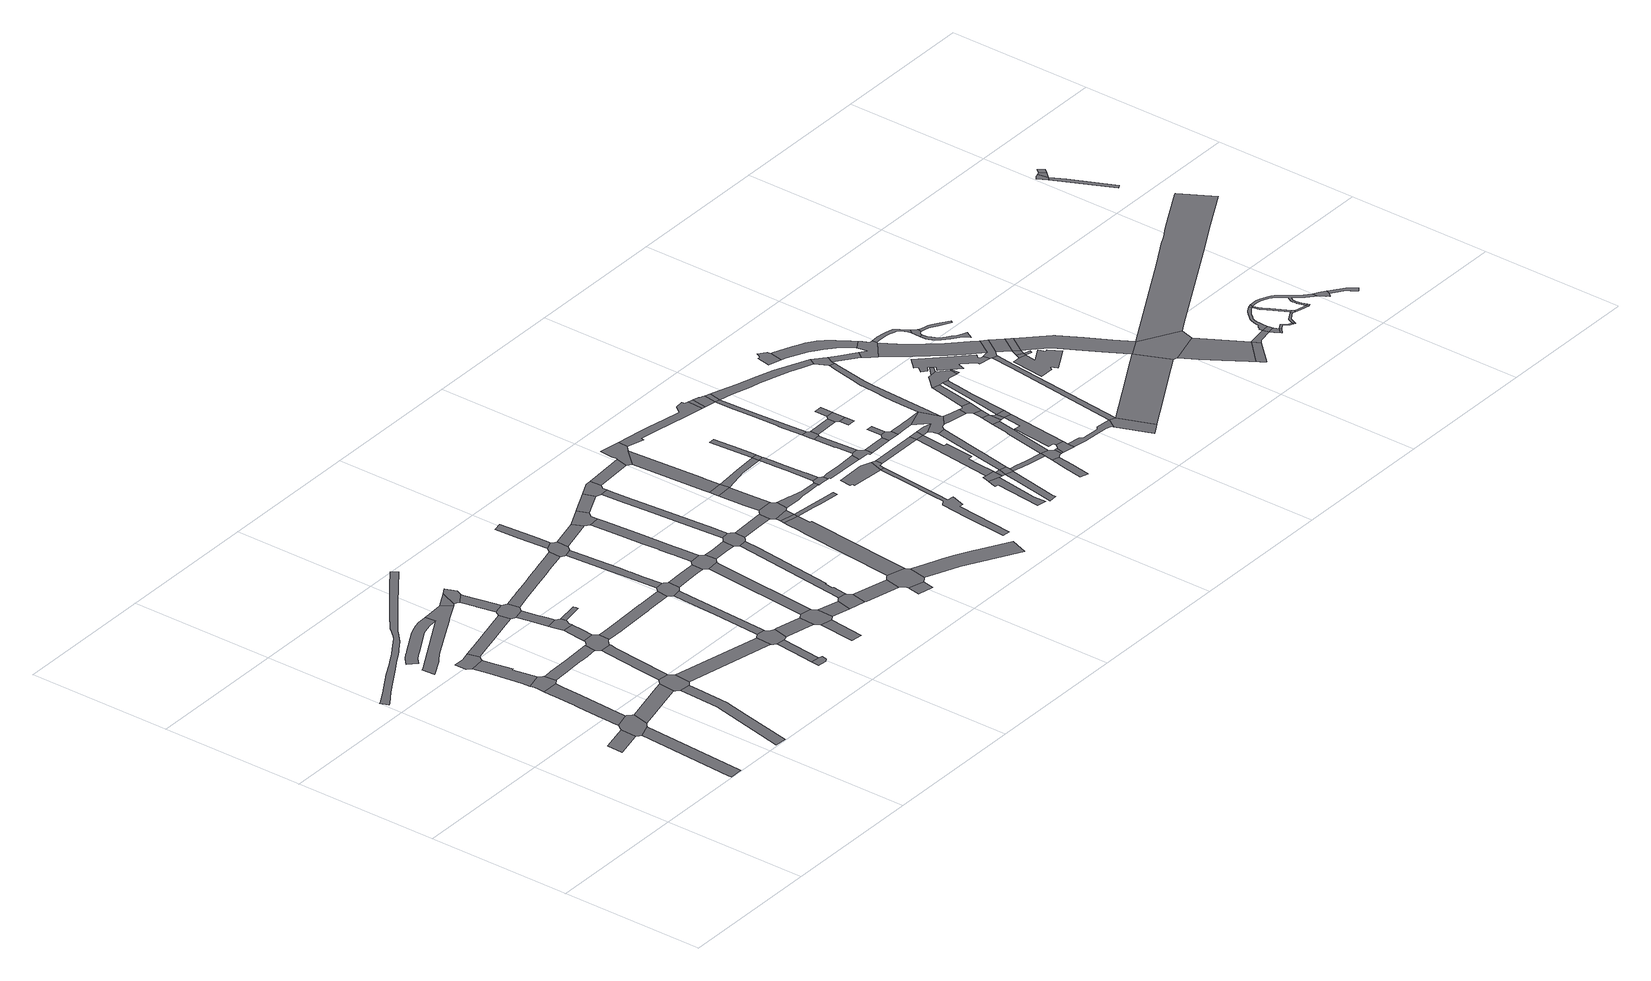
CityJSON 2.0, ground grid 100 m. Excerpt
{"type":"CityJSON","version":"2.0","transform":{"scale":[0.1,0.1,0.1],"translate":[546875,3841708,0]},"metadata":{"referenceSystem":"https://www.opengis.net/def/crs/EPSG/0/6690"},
"CityObjects":{
"road1":{"type":"Road","attributes":{"RoadStructureAttribute.sectionType":"1"},"geometry":[{"type":"MultiSurface","lod":"1","boundaries":[[[0,1,2,3,4,5]]]}]},
"road2":{"type":"Road","attributes":{"RoadStructureAttribute.sectionType":"1"},"geometry":[{"type":"MultiSurface","lod":"1","boundaries":[[[6,7,8,9,10,11]]]}]},
"road3":{"type":"Road","geometry":[{"type":"MultiSurface","lod":"1","boundaries":[[[12,13,14,15,16,17,0,5,18,19,8,7,20,21,22,23]]]}]},
"road4":{"type":"Road","attributes":{"RoadStructureAttribute.sectionType":"1"},"geometry":[{"type":"MultiSurface","lod":"1","boundaries":[[[24,25,26,27,28,29,30,31,32,33,34,35,36,37,15,14,38,39,40,41,42,43]]]}]},
"road5":{"type":"Road","geometry":[{"type":"MultiSurface","lod":"1","boundaries":[[[44,45,46,47,48,49,50,51,24,43,52,53]]]}]},
"road6":{"type":"Road","attributes":{"RoadStructureAttribute.sectionType":"1"},"geometry":[{"type":"MultiSurface","lod":"1","boundaries":[[[54,55,23,22,56,57]]]}]},
"road7":{"type":"Road","attributes":{"RoadStructureAttribute.sectionType":"1"},"geometry":[{"type":"MultiSurface","lod":"1","boundaries":[[[58,59,60,61,62,63,64,65,66,47,46]]]}]},
"road8":{"type":"Road","geometry":[{"type":"MultiSurface","lod":"1","boundaries":[[[67,68,69,70,71,72,63,62,73,74,75]]]}]},
"road9":{"type":"Road","attributes":{"RoadStructureAttribute.sectionType":"1"},"geometry":[{"type":"MultiSurface","lod":"1","boundaries":[[[76,77,78,79,80,81,82,83]]]}]},
"road10":{"type":"Road","attributes":{"RoadStructureAttribute.sectionType":"1"},"geometry":[{"type":"MultiSurface","lod":"1","boundaries":[[[84,85,86,87,88,89,90,91,92,93,94,95,96,97,98,99,100,101,102,103,104,105,106,107,108,109,110,111,112,113,114,115,116,117,118,119,120,121,122]]]}]},
"road11":{"type":"Road","attributes":{"RoadStructureAttribute.sectionType":"1"},"geometry":[{"type":"MultiSurface","lod":"1","boundaries":[[[123,124,125,126,127,128,129,130,131,132,133,134,135,136,137,138,139,140,141,142,143,144,145,146,147,148,149]]]}]},
"road12":{"type":"Road","attributes":{"RoadStructureAttribute.sectionType":"1"},"geometry":[{"type":"MultiSurface","lod":"1","boundaries":[[[150,151,152,153,123,149,154,155,156,157,158,159,160,161,162,163]]]}]},
"road13":{"type":"Road","attributes":{"RoadStructureAttribute.sectionType":"1"},"geometry":[{"type":"MultiSurface","lod":"1","boundaries":[[[164,165,166,167,168,53,52,169,170,171,172,173,174,175,176,177,178]]]}]},
"road14":{"type":"Road","geometry":[{"type":"MultiSurface","lod":"1","boundaries":[[[179,180,54,57,181,182,76,83,183,184,185,186,187,188,189]]]}]},
"road15":{"type":"Road","attributes":{"RoadStructureAttribute.sectionType":"1"},"geometry":[{"type":"MultiSurface","lod":"1","boundaries":[[[190,191,192,67,75,193,194,195,196]]]}]},
"road16":{"type":"Road","attributes":{"RoadStructureAttribute.sectionType":"1"},"geometry":[{"type":"MultiSurface","lod":"1","boundaries":[[[197,198,199,200,201,179,189,202,203,204,205,206]]]}]},
"road17":{"type":"Road","geometry":[{"type":"MultiSurface","lod":"1","boundaries":[[[207,208,209,210,211,212,213,164,178,214,197,206,215,216,217,218]]]}]},
"road18":{"type":"Road","attributes":{"RoadStructureAttribute.sectionType":"1"},"geometry":[{"type":"MultiSurface","lod":"1","boundaries":[[[219,220,210,209,221,222]]]}]},
"road19":{"type":"Road","attributes":{"RoadStructureAttribute.sectionType":"1"},"geometry":[{"type":"MultiSurface","lod":"1","boundaries":[[[223,186,185,224,225,226]]]}]},
"road20":{"type":"Road","geometry":[{"type":"MultiSurface","lod":"1","boundaries":[[[227,228,150,163,229]]]}]},
"road21":{"type":"Road","geometry":[{"type":"MultiSurface","lod":"1","boundaries":[[[230,231,232,219,222,233,234,235,236,237,238]]]}]},
"road22":{"type":"Road","attributes":{"RoadStructureAttribute.sectionType":"1"},"geometry":[{"type":"MultiSurface","lod":"1","boundaries":[[[239,240,241,242,243,244,231,230]]]}]},
"road23":{"type":"Road","geometry":[{"type":"MultiSurface","lod":"1","boundaries":[[[245,246,190,196,247,243,242,248,249,250,251]]]}]},
"road24":{"type":"Road","attributes":{"RoadStructureAttribute.sectionType":"1"},"geometry":[{"type":"MultiSurface","lod":"1","boundaries":[[[252,253,254,255,256,257,258,259,246,245]]]}]},
"road25":{"type":"Road","geometry":[{"type":"MultiSurface","lod":"1","boundaries":[[[260,227,229,261,256,255,262]]]}]},
"road26":{"type":"Road","geometry":[{"type":"MultiSurface","lod":"1","boundaries":[[[263,264,265,238,237]]]}]},
"road27":{"type":"Road","geometry":[{"type":"MultiSurface","lod":"1","boundaries":[[[266,267,268,269,270,271]]]}]},
"road28":{"type":"Road","attributes":{"RoadStructureAttribute.sectionType":"1"},"geometry":[{"type":"MultiSurface","lod":"1","boundaries":[[[272,273,266,271,274]]]}]},
"road29":{"type":"Road","attributes":{"RoadStructureAttribute.sectionType":"1"},"geometry":[{"type":"MultiSurface","lod":"1","boundaries":[[[275,276,277,278,279,280,281,218,217,282,283,284,285,286,287,288,289,290]]]}]},
"road30":{"type":"Road","geometry":[{"type":"MultiSurface","lod":"1","boundaries":[[[291,292,293,226,225,294,272,274,295,296,297,298,299,300,301]]]}]},
"road31":{"type":"Road","attributes":{"RoadStructureAttribute.sectionType":"1"},"geometry":[{"type":"MultiSurface","lod":"1","boundaries":[[[302,303,304,305,306,307,308,309,310,311,312,313,314,315,251,250,316,317,318,319,320,321,322,323]]]}]},
"road32":{"type":"Road","attributes":{"RoadStructureAttribute.sectionType":"1"},"geometry":[{"type":"MultiSurface","lod":"1","boundaries":[[[324,325,326,327,328,329,330,291,301]]]}]},
"road33":{"type":"Road","attributes":{"RoadStructureAttribute.sectionType":"1"},"geometry":[{"type":"MultiSurface","lod":"1","boundaries":[[[331,297,296,332,333,334]]]}]},
"road34":{"type":"Road","attributes":{"RoadStructureAttribute.sectionType":"1"},"geometry":[{"type":"MultiSurface","lod":"1","boundaries":[[[335,336,337,338,339]]]}]},
"road35":{"type":"Road","geometry":[{"type":"MultiSurface","lod":"1","boundaries":[[[340,341,342,343,275,290,344,327,326,345,346,347,348]]]}]},
"road36":{"type":"Road","geometry":[{"type":"MultiSurface","lod":"1","boundaries":[[[349,350,334,333,351,352,335,339,353,354,355,356,357,358]]]}]},
"road37":{"type":"Road","attributes":{"RoadStructureAttribute.sectionType":"1"},"geometry":[{"type":"MultiSurface","lod":"1","boundaries":[[[359,360,361,362,363,364,365,366,367,368,369,370,342,341]]]}]},
"road38":{"type":"Road","attributes":{"RoadStructureAttribute.sectionType":"1"},"geometry":[{"type":"MultiSurface","lod":"1","boundaries":[[[355,354,371,372]]]}]},
"road39":{"type":"Road","attributes":{"RoadStructureAttribute.sectionType":"1"},"geometry":[{"type":"MultiSurface","lod":"1","boundaries":[[[373,374,375,348,347,376,377,378]]]}]},
"road40":{"type":"Road","geometry":[{"type":"MultiSurface","lod":"1","boundaries":[[[379,380,381,382,302,323,383,366,365,384,385,386]]]}]},
"road41":{"type":"Road","attributes":{"RoadStructureAttribute.sectionType":"1"},"geometry":[{"type":"MultiSurface","lod":"1","boundaries":[[[387,388,389,390,391,392,393,349,358]]]}]},
"road42":{"type":"Road","attributes":{"RoadStructureAttribute.sectionType":"1"},"geometry":[{"type":"MultiSurface","lod":"1","boundaries":[[[394,395,396,397,398,381,380]]]}]},
"road43":{"type":"Road","geometry":[{"type":"MultiSurface","lod":"1","boundaries":[[[399,400,401,372,371,402,403,404,405,406]]]}]},
"road44":{"type":"Road","geometry":[{"type":"MultiSurface","lod":"1","boundaries":[[[407,408,409,373,378,410,391,390,411,412,413]]]}]},
"road45":{"type":"Road","attributes":{"RoadStructureAttribute.sectionType":"1"},"geometry":[{"type":"MultiSurface","lod":"1","boundaries":[[[414,386,385,415,416]]]}]},
"road46":{"type":"Road","attributes":{"RoadStructureAttribute.sectionType":"1"},"geometry":[{"type":"MultiSurface","lod":"1","boundaries":[[[417,403,402,418,419,420]]]}]},
"road47":{"type":"Road","attributes":{"RoadStructureAttribute.sectionType":"1"},"geometry":[{"type":"MultiSurface","lod":"1","boundaries":[[[421,422,423,424,425,426,427,428,429,430,431,432,433,434,435,408,407]]]}]},
"road48":{"type":"Road","attributes":{"RoadStructureAttribute.sectionType":"1"},"geometry":[{"type":"MultiSurface","lod":"1","boundaries":[[[436,437,438,439,440,441,442,443,444,445,399,406]]]}]},
"road49":{"type":"Road","attributes":{"RoadStructureAttribute.sectionType":"1"},"geometry":[{"type":"MultiSurface","lod":"1","boundaries":[[[446,447,413,412,448,449]]]}]},
"road50":{"type":"Road","geometry":[{"type":"MultiSurface","lod":"1","boundaries":[[[450,414,416,427,426,451,452]]]}]},
"road51":{"type":"Road","attributes":{"RoadStructureAttribute.sectionType":"1"},"geometry":[{"type":"MultiSurface","lod":"1","boundaries":[[[453,454,455,456,457]]]}]},
"road52":{"type":"Road","geometry":[{"type":"MultiSurface","lod":"1","boundaries":[[[458,459,460,420,419,461,462,453,457,463,464,465,466,467]]]}]},
"road53":{"type":"Road","geometry":[{"type":"MultiSurface","lod":"1","boundaries":[[[468,469,470,471,472,446,449,473,443,442,474,475,476]]]}]},
"road54":{"type":"Road","attributes":{"RoadStructureAttribute.sectionType":"1"},"geometry":[{"type":"MultiSurface","lod":"1","boundaries":[[[477,478,450,452,479,480]]]}]},
"road55":{"type":"Road","attributes":{"RoadStructureAttribute.sectionType":"1"},"geometry":[{"type":"MultiSurface","lod":"1","boundaries":[[[481,482,483,484,485,486,487,488,489,490,491,471,470]]]}]},
"road56":{"type":"Road","attributes":{"RoadStructureAttribute.sectionType":"1"},"geometry":[{"type":"MultiSurface","lod":"1","boundaries":[[[492,493,494,495,458,467,496,497,498,499,500,501,502,503,504,505,506,507,508,509]]]}]},
"road57":{"type":"Road","attributes":{"RoadStructureAttribute.sectionType":"1"},"geometry":[{"type":"MultiSurface","lod":"1","boundaries":[[[510,511,512,476,475,513,514]]]}]},
"road58":{"type":"Road","geometry":[{"type":"MultiSurface","lod":"1","boundaries":[[[515,516,477,480,487,486,517,518]]]}]},
"road59":{"type":"Road","attributes":{"RoadStructureAttribute.sectionType":"1"},"geometry":[{"type":"MultiSurface","lod":"1","boundaries":[[[519,520,521,522,523,524,466,465,525,526,527,528]]]}]},
"road60":{"type":"Road","geometry":[{"type":"MultiSurface","lod":"1","boundaries":[[[529,492,509,530]]]}]},
"road61":{"type":"Road","attributes":{"RoadStructureAttribute.sectionType":"1"},"geometry":[{"type":"MultiSurface","lod":"1","boundaries":[[[531,532,529,530]]]}]},
"road62":{"type":"Road","geometry":[{"type":"MultiSurface","lod":"1","boundaries":[[[533,534,535,536,510,514,537,538,532,531,539,540,541]]]}]},
"road63":{"type":"Road","attributes":{"RoadStructureAttribute.sectionType":"1"},"geometry":[{"type":"MultiSurface","lod":"1","boundaries":[[[542,543,515,518,544]]]}]},
"road64":{"type":"Road","attributes":{"RoadStructureAttribute.sectionType":"1"},"geometry":[{"type":"MultiSurface","lod":"1","boundaries":[[[545,546,547,548,549,535,534]]]}]},
"road65":{"type":"Road","geometry":[{"type":"MultiSurface","lod":"1","boundaries":[[[550,551,548,547,552]]]}]},
"road66":{"type":"Road","attributes":{"RoadStructureAttribute.sectionType":"1"},"geometry":[{"type":"MultiSurface","lod":"1","boundaries":[[[553,554,555,556,557,558,530,509]]]}]},
"road67":{"type":"Road","attributes":{"RoadStructureAttribute.sectionType":"1"},"geometry":[{"type":"MultiSurface","lod":"1","boundaries":[[[559,560,561,562,563,551,550]]]}]},
"road68":{"type":"Road","attributes":{"RoadStructureAttribute.sectionType":"1"},"geometry":[{"type":"MultiSurface","lod":"1","boundaries":[[[564,565,566,567,568,541,540,569,570,571,572,573,574,575,576]]]}]},
"road69":{"type":"Road","geometry":[{"type":"MultiSurface","lod":"1","boundaries":[[[577,578,579,580,581,582,583,584,542,544,562,561,585,586,587]]]}]},
"road70":{"type":"Road","attributes":{"RoadStructureAttribute.sectionType":"1"},"geometry":[{"type":"MultiSurface","lod":"1","boundaries":[[[588,589,550,552,590,591]]]}]},
"road71":{"type":"Road","geometry":[{"type":"MultiSurface","lod":"1","boundaries":[[[592,593,576,575,594,595,596,597,598,599]]]}]},
"road72":{"type":"Road","attributes":{"RoadStructureAttribute.sectionType":"1"},"geometry":[{"type":"MultiSurface","lod":"1","boundaries":[[[600,601,602,603,604,605,606,607,608,609,610,611,612,613,614,615]]]}]},
"road73":{"type":"Road","attributes":{"RoadStructureAttribute.sectionType":"1"},"geometry":[{"type":"MultiSurface","lod":"1","boundaries":[[[616,617,618,619,620,621,622,591,623,624,625,626,627,628,592,599]]]}]},
"road74":{"type":"Road","geometry":[{"type":"MultiSurface","lod":"1","boundaries":[[[629,588,591,622]]]}]},
"road75":{"type":"Road","attributes":{"RoadStructureAttribute.sectionType":"1"},"geometry":[{"type":"MultiSurface","lod":"1","boundaries":[[[630,631,632,633,634,635,636,637,588,629]]]}]},
"road76":{"type":"Road","attributes":{"RoadStructureAttribute.sectionType":"1"},"geometry":[{"type":"MultiSurface","lod":"1","boundaries":[[[638,639,640,641,642,600,643]]]}]},
"road77":{"type":"Road","attributes":{"RoadStructureAttribute.sectionType":"1"},"geometry":[{"type":"MultiSurface","lod":"1","boundaries":[[[644,645,646,647,597,596,648,649,650,651,652]]]}]},
"road78":{"type":"Road","attributes":{"RoadStructureAttribute.sectionType":"1"},"geometry":[{"type":"MultiSurface","lod":"1","boundaries":[[[653,654,655,656,657,587,586,658,659,660,661,662,663,664,665,666]]]}]},
"road79":{"type":"Road","geometry":[{"type":"MultiSurface","lod":"1","boundaries":[[[643,600,615,667,668,669,670]]]}]},
"road80":{"type":"Road","attributes":{"RoadStructureAttribute.sectionType":"1"},"geometry":[{"type":"MultiSurface","lod":"1","boundaries":[[[671,672,673,674,675,676,677,678,679]]]}]},
"road81":{"type":"Road","geometry":[{"type":"MultiSurface","lod":"1","boundaries":[[[680,681,682,644,652,683,684,685,686]]]}]},
"road82":{"type":"Road","attributes":{"RoadStructureAttribute.sectionType":"1"},"geometry":[{"type":"MultiSurface","lod":"1","boundaries":[[[687,688,689,690,691,692,693]]]}]},
"road83":{"type":"Road","geometry":[{"type":"MultiSurface","lod":"1","boundaries":[[[694,671,679,695,696,697,698]]]}]},
"road84":{"type":"Road","attributes":{"RoadStructureAttribute.sectionType":"1"},"geometry":[{"type":"MultiSurface","lod":"1","boundaries":[[[699,700,701,702,703,704,682,681]]]}]},
"road85":{"type":"Road","geometry":[{"type":"MultiSurface","lod":"1","boundaries":[[[705,706,707,702,701,708,709]]]}]},
"road86":{"type":"Road","attributes":{"RoadStructureAttribute.sectionType":"1"},"geometry":[{"type":"MultiSurface","lod":"1","boundaries":[[[696,695,687,710]]]}]},
"road87":{"type":"Road","attributes":{"RoadStructureAttribute.sectionType":"1"},"geometry":[{"type":"MultiSurface","lod":"1","boundaries":[[[670,669,711,712]]]}]},
"road88":{"type":"Road","attributes":{"RoadStructureAttribute.sectionType":"1"},"geometry":[{"type":"MultiSurface","lod":"1","boundaries":[[[713,714,686,685,715]]]}]},
"road89":{"type":"Road","geometry":[{"type":"MultiSurface","lod":"1","boundaries":[[[710,687,693,716,717,718,719]]]}]},
"road90":{"type":"Road","geometry":[{"type":"MultiSurface","lod":"1","boundaries":[[[663,662,720,721]]]}]},
"road91":{"type":"Road","attributes":{"RoadStructureAttribute.sectionType":"1"},"geometry":[{"type":"MultiSurface","lod":"1","boundaries":[[[722,723,724,725,726,706,705,727,728,729]]]}]},
"road92":{"type":"Road","attributes":{"RoadStructureAttribute.sectionType":"1"},"geometry":[{"type":"MultiSurface","lod":"1","boundaries":[[[711,730,698,697,731,732,733,734,735,736]]]}]},
"road93":{"type":"Road","attributes":{"RoadStructureAttribute.sectionType":"1"},"geometry":[{"type":"MultiSurface","lod":"1","boundaries":[[[737,709,708,738]]]}]},
"road94":{"type":"Road","attributes":{"RoadStructureAttribute.sectionType":"1"},"geometry":[{"type":"MultiSurface","lod":"1","boundaries":[[[739,740,741,721,720,722,742]]]}]},
"road95":{"type":"Road","geometry":[{"type":"MultiSurface","lod":"1","boundaries":[[[743,713,715,744,745,746]]]}]},
"road96":{"type":"Road","attributes":{"RoadStructureAttribute.sectionType":"1"},"geometry":[{"type":"MultiSurface","lod":"1","boundaries":[[[747,748,717,716,749,750,751,752]]]}]},
"road97":{"type":"Road","geometry":[{"type":"MultiSurface","lod":"1","boundaries":[[[742,722,729,753]]]}]},
"road98":{"type":"Road","geometry":[{"type":"MultiSurface","lod":"1","boundaries":[[[754,755,743,746]]]}]},
"road99":{"type":"Road","attributes":{"RoadStructureAttribute.sectionType":"1"},"geometry":[{"type":"MultiSurface","lod":"1","boundaries":[[[756,757,758,759,760,761,762,710,719]]]}]},
"road100":{"type":"Road","attributes":{"RoadStructureAttribute.sectionType":"1"},"geometry":[{"type":"MultiSurface","lod":"1","boundaries":[[[763,764,765,766,767,768]]]}]},
"road101":{"type":"Road","geometry":[{"type":"MultiSurface","lod":"1","boundaries":[[[712,711,736,769]]]}]},
"road102":{"type":"Road","geometry":[{"type":"MultiSurface","lod":"1","boundaries":[[[770,771,772,773]]]}]},
"road103":{"type":"Road","geometry":[{"type":"MultiSurface","lod":"1","boundaries":[[[774,737,738,770,773,775]]]}]},
"road104":{"type":"Road","attributes":{"RoadStructureAttribute.sectionType":"1"},"geometry":[{"type":"MultiSurface","lod":"1","boundaries":[[[776,777,774,775]]]}]},
"road105":{"type":"Road","attributes":{"RoadStructureAttribute.sectionType":"1"},"geometry":[{"type":"MultiSurface","lod":"1","boundaries":[[[778,769,736,779,780,781]]]}]},
"road106":{"type":"Road","geometry":[{"type":"MultiSurface","lod":"1","boundaries":[[[752,751,782,763,768,783,784,785,786,787]]]}]},
"road107":{"type":"Road","attributes":{"RoadStructureAttribute.sectionType":"1"},"geometry":[{"type":"MultiSurface","lod":"1","boundaries":[[[788,789,790,791,792,793,745,744,794,795]]]}]},
"road108":{"type":"Road","attributes":{"RoadStructureAttribute.sectionType":"1"},"geometry":[{"type":"MultiSurface","lod":"1","boundaries":[[[785,784,796,797]]]}]},
"road109":{"type":"Road","geometry":[{"type":"MultiSurface","lod":"1","boundaries":[[[788,795,798,799,781,780,800,801,760,759,802,803,804,805,806]]]}]},
"road110":{"type":"Road","geometry":[{"type":"MultiSurface","lod":"1","boundaries":[[[807,808,797,796,809,810,811]]]}]},
"road111":{"type":"Road","attributes":{"RoadStructureAttribute.sectionType":"1"},"geometry":[{"type":"MultiSurface","lod":"1","boundaries":[[[812,813,814,752,787,815,816,817]]]}]},
"road112":{"type":"Road","attributes":{"RoadStructureAttribute.sectionType":"1"},"geometry":[{"type":"MultiSurface","lod":"1","boundaries":[[[818,819,820,821,822,823,753,729,824,825,826,827,828,829,830,831]]]}]},
"road113":{"type":"Road","geometry":[{"type":"MultiSurface","lod":"1","boundaries":[[[832,805,804,833,834,835,836]]]}]},
"road114":{"type":"Road","attributes":{"RoadStructureAttribute.sectionType":"1"},"geometry":[{"type":"MultiSurface","lod":"1","boundaries":[[[837,838,839,840,841,842,807,811,843]]]}]},
"road115":{"type":"Road","geometry":[{"type":"MultiSurface","lod":"1","boundaries":[[[844,812,817,845,846,847]]]}]},
"road116":{"type":"Road","attributes":{"RoadStructureAttribute.sectionType":"1"},"geometry":[{"type":"MultiSurface","lod":"1","boundaries":[[[848,849,844,847,850]]]}]},
"road117":{"type":"Road","geometry":[{"type":"MultiSurface","lod":"1","boundaries":[[[851,852,847,846,837,853]]]}]},
"road118":{"type":"Road","geometry":[{"type":"MultiSurface","lod":"1","boundaries":[[[854,855,856,836,835,857,858,859,848,850,860]]]}]},
"road119":{"type":"Road","attributes":{"RoadStructureAttribute.sectionType":"1"},"geometry":[{"type":"MultiSurface","lod":"1","boundaries":[[[861,862,863,864,865,866,810,809,867,868,869,870,871,872,873,874]]]}]},
"road120":{"type":"Road","attributes":{"RoadStructureAttribute.sectionType":"1"},"geometry":[{"type":"MultiSurface","lod":"1","boundaries":[[[875,876,877,878,879,880,881,882,883,884,788,806,885,886,887,888,889,890,891]]]}]},
"road121":{"type":"Road","geometry":[{"type":"MultiSurface","lod":"1","boundaries":[[[892,853,837,843,893]]]}]},
"road122":{"type":"Road","attributes":{"RoadStructureAttribute.sectionType":"1"},"geometry":[{"type":"MultiSurface","lod":"1","boundaries":[[[894,895,854,860,896,897]]]}]},
"road123":{"type":"Road","geometry":[{"type":"MultiSurface","lod":"1","boundaries":[[[898,899,900,901,902,903,904,905,906]]]}]},
"road124":{"type":"Road","attributes":{"RoadStructureAttribute.sectionType":"1"},"geometry":[{"type":"MultiSurface","lod":"1","boundaries":[[[907,908,892,893,909,910,911,912]]]}]},
"road125":{"type":"Road","geometry":[{"type":"MultiSurface","lod":"1","boundaries":[[[874,873,913,914,915,916]]]}]},
"road126":{"type":"Road","geometry":[{"type":"MultiSurface","lod":"1","boundaries":[[[831,830,917,918,875,891,919,920,921]]]}]},
"road127":{"type":"Road","geometry":[{"type":"MultiSurface","lod":"1","boundaries":[[[922,923,894,897,907,912,924,925,926,927,928,929]]]}]},
"road128":{"type":"Road","attributes":{"RoadStructureAttribute.sectionType":"1"},"geometry":[{"type":"MultiSurface","lod":"1","boundaries":[[[930,921,920,931,932]]]}]},
"road129":{"type":"Road","attributes":{"RoadStructureAttribute.sectionType":"1"},"geometry":[{"type":"MultiSurface","lod":"1","boundaries":[[[933,934,935,936,937,938,939,940,941,942,943,905,904,944,945,946,947,948,949,950,951,952,953]]]}]},
"road130":{"type":"Road","geometry":[{"type":"MultiSurface","lod":"1","boundaries":[[[954,955,929,928]]]}]},
"road131":{"type":"Road","geometry":[{"type":"MultiSurface","lod":"1","boundaries":[[[956,957,927,926]]]}]},
"road132":{"type":"Road","attributes":{"RoadStructureAttribute.sectionType":"1"},"geometry":[{"type":"MultiSurface","lod":"1","boundaries":[[[958,959,960,874,916,961,962]]]}]},
"road133":{"type":"Road","geometry":[{"type":"MultiSurface","lod":"1","boundaries":[[[963,964,953,952,965,966,967,932,931,968,969,970,971,972]]]}]},
"road134":{"type":"Road","attributes":{"RoadStructureAttribute.sectionType":"1"},"geometry":[{"type":"MultiSurface","lod":"1","boundaries":[[[973,974,975,976,977,978,979,980,981,982,983,984,957,985,986,987,988,989,990,991,992,993]]]}]},
"road135":{"type":"Road","attributes":{"RoadStructureAttribute.sectionType":"1"},"geometry":[{"type":"MultiSurface","lod":"1","boundaries":[[[994,995,996,997,970,969,998,999,1000,1001,1002]]]}]},
"road136":{"type":"Road","attributes":{"RoadStructureAttribute.sectionType":"1"},"geometry":[{"type":"MultiSurface","lod":"1","boundaries":[[[1003,1004,1005,916,915,1006,1007,1008,1009]]]}]},
"road137":{"type":"Road","attributes":{"RoadStructureAttribute.sectionType":"1"},"geometry":[{"type":"MultiSurface","lod":"1","boundaries":[[[1010,1011,1012,1013,1014,1015,1016,972,971,1017,1018,1019,1020,1021,1022,1023,1024,1025,1026]]]}]},
"road138":{"type":"Road","geometry":[{"type":"MultiSurface","lod":"1","boundaries":[[[1002,1001,993,992,958,962,1027,1028,1029]]]}]},
"road139":{"type":"Road","geometry":[{"type":"MultiSurface","lod":"1","boundaries":[[[1030,1031,1032,1033]]]}]},
"road140":{"type":"Road","geometry":[{"type":"MultiSurface","lod":"1","boundaries":[[[1031,1034,1035,1036,1037,1038,1039,1040,1041,1042,1043,1044,1045,1046,1032]]]}]},
"road141":{"type":"Road","geometry":[{"type":"MultiSurface","lod":"1","boundaries":[[[1047,1026,1025,1048,1049,1050,1051,1052,1053]]]}]},
"road142":{"type":"Road","geometry":[{"type":"MultiSurface","lod":"1","boundaries":[[[1054,1030,1033,1055]]]}]},
"road143":{"type":"Road","geometry":[{"type":"MultiSurface","lod":"1","boundaries":[[[1056,1057,1033,1032]]]}]},
"road144":{"type":"Road","attributes":{"RoadStructureAttribute.sectionType":"1"},"geometry":[{"type":"MultiSurface","lod":"1","boundaries":[[[1048,1058,1059,1060,1061,1062,1063,1064,1065,1066,1067,1068,1069,1070,1071,1072,1073,1074,1075,1049]]]}]},
"road145":{"type":"Road","attributes":{"RoadStructureAttribute.sectionType":"1"},"geometry":[{"type":"MultiSurface","lod":"1","boundaries":[[[1029,1028,1076,1054,1077]]]}]},
"road146":{"type":"Road","geometry":[{"type":"MultiSurface","lod":"1","boundaries":[[[1078,1077,1054,1055,1079]]]}]},
"road147":{"type":"Road","geometry":[{"type":"MultiSurface","lod":"1","boundaries":[[[1080,1081,1082,1083,1084,1085,1086,1087,1088,1089,1090,1053,1052]]]}]},
"road148":{"type":"Road","attributes":{"RoadStructureAttribute.sectionType":"1"},"geometry":[{"type":"MultiSurface","lod":"1","boundaries":[[[1091,1092,1093,1094,1095,1096,1079,1055,1097,1098,1099,1100,1101,1102,1003,1103]]]}]},
"road149":{"type":"Road","geometry":[{"type":"MultiSurface","lod":"1","boundaries":[[[1103,1003,1009,1104,1105,1106]]]}]},
"road150":{"type":"Road","attributes":{"RoadStructureAttribute.sectionType":"1"},"geometry":[{"type":"MultiSurface","lod":"1","boundaries":[[[1105,1104,1107,1108,1109,1110,1111]]]}]},
"road151":{"type":"Road","geometry":[{"type":"MultiSurface","lod":"1","boundaries":[[[1111,1110,1112,1113,1114]]]}]},
"road152":{"type":"Road","attributes":{"RoadStructureAttribute.sectionType":"1"},"geometry":[{"type":"MultiSurface","lod":"1","boundaries":[[[1115,1111,1114,1116,1117,1118]]]}]},
"road153":{"type":"Road","attributes":{"RoadStructureAttribute.sectionType":"1"},"geometry":[{"type":"MultiSurface","lod":"1","boundaries":[[[1119,1118,1120,1121,1122]]]}]},
"road154":{"type":"Road","geometry":[{"type":"MultiSurface","lod":"1","boundaries":[[[1123,1115,1118,1119]]]}]},
"road155":{"type":"Road","geometry":[{"type":"MultiSurface","lod":"1","boundaries":[[[1122,1121,1124,1125]]]}]},
"road156":{"type":"Road","geometry":[{"type":"MultiSurface","lod":"1","boundaries":[[[1126,1127,1122,1125,1128,1129,1130,1131]]]}]},
"road157":{"type":"Road","attributes":{"RoadStructureAttribute.sectionType":"1"},"geometry":[{"type":"MultiSurface","lod":"1","boundaries":[[[1132,1133,1134,1135,1136,1137,1138,1139,1140,1141,1142,1143,1144,1145,1146,1115,1123,1147,1148,1149,1150,1151,1152,1153,1154,1155,1156,1157]]]}]},
"road158":{"type":"Road","geometry":[{"type":"MultiSurface","lod":"1","boundaries":[[[1131,1130,1158,1159]]]}]},
"road159":{"type":"Road","geometry":[{"type":"MultiSurface","lod":"1","boundaries":[[[1160,1161,1131,1159,1162,1163]]]}]},
"road160":{"type":"Road","geometry":[{"type":"MultiSurface","lod":"1","boundaries":[[[1164,1132,1157,1165]]]}]},
"road161":{"type":"Road","geometry":[{"type":"MultiSurface","lod":"1","boundaries":[[[1166,1167,1168,1165,1157,1169,1170,1171,1172]]]}]},
"road162":{"type":"Road","geometry":[{"type":"MultiSurface","lod":"1","boundaries":[[[1172,1171,1160,1163,1173,1174]]]}]},
"road163":{"type":"Road","geometry":[{"type":"MultiSurface","lod":"1","boundaries":[[[1175,1174,1173,1176,1177,1178]]]}]},
"road164":{"type":"Road","attributes":{"RoadStructureAttribute.sectionType":"1"},"geometry":[{"type":"MultiSurface","lod":"1","boundaries":[[[1179,1180,1181,1182,1183,1184,1185,1186,1187,1188,1189,1190,1191,1192,1193,1164,1165,1194,1195,1196,1197,1198,1199,1200,1201,1202,1203,1204,1205,1206,1207,1208,1209,1210,1211,1178,1212,1213,1214,1215,1216,1217,1218,1219,1220,1221,1222,1223,1224,1225,1226,1227]]]}]},
"road165":{"type":"Road","geometry":[{"type":"MultiSurface","lod":"1","boundaries":[[[1212,1178,1177,1228]]]}]},
"road166":{"type":"Road","attributes":{"RoadStructureAttribute.sectionType":"7"},"geometry":[{"type":"MultiSurface","lod":"1","boundaries":[[[1229,1230,1231,1232,1233,1234,1235,1236,1237,1238,1239,1103,1106,1240,1241,1242,1243]]]}]},
"road167":{"type":"Road","geometry":[{"type":"MultiSurface","lod":"1","boundaries":[[[1244,1227,1226,1245,1246,1247,1248,1249]]]}]},
"road168":{"type":"Road","attributes":{"RoadStructureAttribute.sectionType":"1"},"geometry":[{"type":"MultiSurface","lod":"1","boundaries":[[[1250,1251,1252,1249,1248,1253,1254,1255,1256,1257]]]}]},
"road169":{"type":"Road","geometry":[{"type":"MultiSurface","lod":"1","boundaries":[[[1258,1259,1260,1261,1262]]]}]},
"road170":{"type":"Road","attributes":{"RoadStructureAttribute.sectionType":"1"},"geometry":[{"type":"MultiSurface","lod":"1","boundaries":[[[1263,1262,1261,1264,1265,1266,1267]]]}]},
"road171":{"type":"Road","geometry":[{"type":"MultiSurface","lod":"1","boundaries":[[[1268,1258,1262,1269]]]}]},
"road172":{"type":"Road","geometry":[{"type":"MultiSurface","lod":"1","boundaries":[[[1270,1271,1272,1268,1269,1273]]]}]}
},
"vertices":[
[650,845,0],[611,836,0],[459,800,0],[454,686,0],[636,730,0],[646,732,0],
[724,21,0],[767,741,0],[675,707,0],[635,25,0],[634,2,0],[723,5,0],
[823,892,0],[794,916,0],[790,919,0],[678,887,0],[671,876,0],[654,851,0],[651,727,0],[661,719,0],[783,756,0],[788,760,0],[796,768,0],[829,887,0],
[706,1468,0],[706,1466,0],[703,1415,0],[701,1375,0],[696,1245,0],[696,1235,0],[696,1232,0],[693,1197,0],[684,1009,0],[684,991,0],[683,977,0],[683,974,0],[683,972,0],[681,934,0],[790,929,0],[807,1267,0],[814,1416,0],[818,1461,0],[818,1463,0],[818,1465,0],
[835,1575,0],[816,1593,0],[812,1597,0],[704,1569,0],[704,1566,0],[705,1552,0],[706,1551,0],[709,1515,0],[851,1489,0],[841,1569,0],
[1194,974,0],[1144,962,0],[1169,856,0],[1182,859,0],
[794,1693,0],[782,1765,0],[792,1767,0],[774,1878,0],[759,1973,0],[649,1959,0],[667,1851,0],[684,1739,0],[699,1628,0],
[759,2085,0],[694,2068,0],[684,2068,0],[619,2068,0],[619,1986,0],[649,1962,0],[761,1977,0],[764,1983,0],[779,2007,0],
[1211,830,0],[1198,545,0],[1077,10,0],[1157,5,0],[1236,357,0],[1275,534,0],[1285,761,0],[1288,825,0],
[1204,3007,0],[1078,2911,0],[944,2809,0],[817,2713,0],[708,2625,0],[681,2592,0],[670,2580,0],[669,2579,0],[651,2559,0],[624,2536,0],[527,2470,0],[488,2445,0],[446,2421,0],[427,2410,0],[378,2381,0],[286,2330,0],[132,2236,0],[130,2235,0],[30,2176,0],[28,2175,0],[5,2163,0],[27,2110,0],[41,2118,0],[42,2119,0],[142,2188,0],[264,2263,0],[364,2324,0],[448,2375,0],[500,2407,0],[533,2427,0],[543,2433,0],[546,2435,0],[620,2486,0],[652,2514,0],[694,2555,0],[709,2570,0],[773,2620,0],[957,2760,0],[1235,2967,0],
[932,2533,0],[905,2531,0],[861,2528,0],[818,2519,0],[778,2505,0],[742,2490,0],[563,2390,0],[554,2384,0],[542,2378,0],[529,2371,0],[495,2348,0],[462,2320,0],[447,2305,0],[502,2254,0],[512,2265,0],[540,2288,0],[560,2301,0],[569,2307,0],[572,2309,0],[584,2316,0],[594,2321,0],[775,2423,0],[805,2435,0],[838,2446,0],[872,2453,0],[910,2456,0],[935,2458,0],
[1085,2544,0],[1057,2540,0],[1004,2535,0],[952,2534,0],[478,2202,0],[458,2192,0],[463,2104,0],[587,2169,0],[598,2177,0],[654,2215,0],[808,2299,0],[986,2397,0],[998,2404,0],[1136,2478,0],
[1262,1586,0],[1075,1577,0],[907,1572,0],[859,1570,0],[850,1570,0],[853,1489,0],[862,1489,0],[930,1492,0],[971,1494,0],[1048,1498,0],[1049,1498,0],[1119,1501,0],[1120,1501,0],[1176,1503,0],[1253,1506,0],
[1225,1004,0],[1225,1002,0],[1191,850,0],[1211,832,0],[1289,827,0],[1312,843,0],[1319,849,0],[1329,961,0],[1327,964,0],[1304,997,0],[1303,998,0],
[1215,2199,0],[841,2105,0],[840,2105,0],[866,2029,0],[1003,2063,0],[1118,2092,0],[1226,2119,0],
[1280,1477,0],[1279,1474,0],[1272,1420,0],[1242,1158,0],[1227,1020,0],[1305,1011,0],[1306,1028,0],[1352,1421,0],[1359,1468,0],[1360,1473,0],
[1405,1596,0],[1384,1619,0],[1380,1623,0],[1299,1620,0],[1299,1616,0],[1298,1609,0],[1274,1586,0],[1258,1500,0],[1362,1487,0],[1391,1512,0],[1401,1513,0],[1409,1592,0],
[1320,1790,0],[1305,1670,0],[1389,1711,0],[1399,1788,0],
[1937,830,0],[1912,724,0],[1946,717,0],[1950,827,0],
[1201,2607,0],[1154,2582,0],[1154,2489,0],
[1378,1902,0],[1300,1888,0],[1305,1865,0],[1399,1789,0],[1399,1791,0],[1396,1807,0],[1397,1808,0],[1416,1848,0],[1410,1882,0],
[1368,1959,0],[1363,1986,0],[1357,2015,0],[1336,2121,0],[1260,2102,0],[1277,2013,0],
[1315,2252,0],[1236,2234,0],[1252,2106,0],[1336,2124,0],[1340,2129,0],[1359,2154,0],[1347,2234,0],
[1290,2376,0],[1284,2404,0],[1263,2503,0],[1260,2521,0],[1190,2470,0],[1210,2369,0],[1211,2360,0],[1214,2348,0],
[1251,2635,0],[1171,2480,0],[1279,2559,0],
[1566,1872,0],[1563,1888,0],[1560,1906,0],
[1940,407,0],[1934,347,0],[1994,340,0],[2018,355,0],[2027,395,0],[2001,401,0],
[1972,689,0],[1958,561,0],[2033,682,0],
[2002,1611,0],[1818,1605,0],[1814,1605,0],[1808,1605,0],[1683,1600,0],[1533,1595,0],[1491,1593,0],[1530,1515,0],[1534,1515,0],[1535,1515,0],[1763,1523,0],[1791,1524,0],[1811,1525,0],[1814,1525,0],[1836,1526,0],[1994,1532,0],
[1984,849,0],[1979,845,0],[1957,831,0],[1957,705,0],[2057,690,0],[2068,694,0],[2093,802,0],[2071,807,0],[2069,810,0],[2044,837,0],[2045,841,0],
[1960,2391,0],[1887,2371,0],[1861,2364,0],[1782,2345,0],[1779,2344,0],[1729,2332,0],[1640,2309,0],[1638,2308,0],[1589,2296,0],[1580,2293,0],[1526,2279,0],[1461,2263,0],[1449,2260,0],[1428,2255,0],[1481,2186,0],[1574,2210,0],[1584,2212,0],[1600,2216,0],[1742,2252,0],[1783,2262,0],[1798,2266,0],[1952,2305,0],
[2046,860,0],[2078,1429,0],[2084,1512,0],[2024,1503,0],[2019,1428,0],[2005,1185,0],[1985,865,0],
[2105,799,0],[2081,691,0],[2277,648,0],[2282,758,0],
[2303,611,0],[2276,363,0],[2275,358,0],[2353,349,0],[2381,595,0],
[2097,1638,0],[2089,1644,0],[2028,1637,0],[2016,1625,0],[2013,1513,0],[2093,1519,0],[2097,1522,0],[2117,1538,0],[2120,1619,0],
[2319,778,0],[2290,762,0],[2287,637,0],[2303,620,0],[2408,612,0],[2415,616,0],[2419,728,0],[2415,733,0],[2397,759,0],[2398,765,0],
[2080,1777,0],[2075,1874,0],[2075,1875,0],[2070,1957,0],[2056,2173,0],[2055,2181,0],[2047,2304,0],[1988,2285,0],[2000,2097,0],[2008,1966,0],[2016,1846,0],[2022,1745,0],
[2547,585,0],[2571,691,0],
[2360,1627,0],[2307,1625,0],[2230,1623,0],[2242,1543,0],[2309,1545,0],[2359,1547,0],
[2051,2436,0],[2042,2443,0],[1982,2421,0],[1973,2408,0],[1978,2290,0],[2057,2318,0],[2070,2335,0],[2072,2420,0],
[2399,780,0],[2460,1432,0],[2467,1496,0],[2471,1526,0],[2390,1520,0],[2380,1432,0],[2320,789,0],
[2038,2538,0],[2024,2750,0],[2021,2811,0],[1959,2796,0],[1969,2625,0],
[2602,713,0],[2600,711,0],[2578,696,0],[2659,559,0],[2685,668,0],[2681,673,0],[2662,701,0],[2662,703,0],
[2470,1658,0],[2390,1654,0],[2388,1653,0],[2388,1522,0],[2499,1552,0],[2500,1553,0],[2498,1632,0],
[2282,2473,0],[2070,2336,0],[2314,2400,0],
[2700,664,0],[2674,556,0],[2913,500,0],[2935,608,0],
[2469,1680,0],[2462,1797,0],[2459,1839,0],[2444,2102,0],[2430,2345,0],[2427,2386,0],[2347,2379,0],[2358,2197,0],[2369,2005,0],[2376,1887,0],[2376,1886,0],[2382,1792,0],[2383,1779,0],[2384,1753,0],[2385,1744,0],
[2664,715,0],[2676,806,0],[2668,806,0],[2676,868,0],[2683,868,0],[2751,1435,0],[2762,1536,0],[2702,1529,0],[2692,1435,0],[2604,724,0],
[2683,1639,0],[2576,1634,0],[2603,1556,0],[2676,1558,0],
[2419,2541,0],[2424,2435,0],[2445,2464,0],
[2943,447,0],[2940,432,0],[2927,359,0],[3036,340,0],[3050,416,0],
[2977,636,0],[2964,627,0],[2938,610,0],[2916,500,0],[2944,458,0],[3055,420,0],[3079,437,0],[3091,446,0],[3116,570,0],[3100,599,0],
[2800,1643,0],[2782,1662,0],[2771,1673,0],[2711,1665,0],[2702,1656,0],[2693,1539,0],[2774,1546,0],[2793,1563,0],[2801,1642,0],
[2590,2624,0],[2433,2548,0],[2539,2510,0],[2617,2547,0],
[2761,1806,0],[2755,1887,0],[2741,2100,0],[2724,2350,0],[2715,2510,0],[2713,2536,0],[2653,2531,0],[2661,2403,0],[2676,2172,0],[2691,1953,0],[2708,1704,0],
[3067,1477,0],[3062,1438,0],[3054,1362,0],[3047,1295,0],[3113,726,0],[3113,727,0],[3115,745,0],[3115,746,0],[3144,1027,0],[3170,1282,0],[3177,1349,0],[3177,1352,0],[3178,1356,0],[3169,1357,0],[3163,1357,0],[3172,1439,0],[3174,1453,0],[3174,1458,0],
[3053,1651,0],[3049,1651,0],[2893,1645,0],[2915,1568,0],[3048,1573,0],
[2729,2676,0],[2687,2674,0],[2710,2567,0],[2734,2597,0],
[3510,392,0],[3509,393,0],[3395,456,0],[3320,488,0],[3189,540,0],[3188,541,0],[3188,407,0],[3322,352,0],[3688,148,0],[3734,269,0],
[3070,1507,0],[3178,1488,0],
[3186,1552,0],[3074,1543,0],
[3198,1674,0],[3193,1681,0],[3083,1678,0],[3078,1674,0],[3049,1572,0],[3066,1552,0],[3188,1554,0],[3206,1567,0],[3219,1649,0],
[3022,2696,0],[3019,2695,0],[3001,2613,0],
[3184,1830,0],[3177,1967,0],[3177,1974,0],[3067,1968,0],[3076,1783,0],
[3173,2039,0],[3063,2033,0],[3180,1974,0],
[3307,1441,0],[3367,1434,0],[3509,1418,0],[3511,1434,0],[3512,1442,0],[3512,1450,0],
[3167,2159,0],[3166,2174,0],[3137,2701,0],[3034,2588,0],[3061,2076,0],
[3408,1609,0],[3397,1611,0],[3331,1625,0],[3311,1630,0],[3231,1647,0],[3237,1566,0],[3325,1564,0],[3371,1572,0],[3393,1572,0],[3414,1572,0],[3515,1572,0],[3529,1571,0],[3527,1607,0],
[3136,2809,0],[3029,2826,0],[3021,2746,0],[3025,2742,0],[3025,2739,0],[3026,2704,0],[3026,2701,0],[3024,2699,0],[3163,2730,0],[3170,2734,0],[3177,2804,0],
[3524,2068,0],[3358,2056,0],[3354,2011,0],[3528,2018,0],
[3544,1624,0],[3530,1610,0],[3544,1570,0],[3569,1569,0],[3612,1566,0],[3612,1604,0],[3607,1608,0],[3589,1623,0],
[3885,1381,0],[3862,1141,0],[3848,1005,0],[3843,951,0],[3835,874,0],[3798,848,0],[3779,661,0],[3752,358,0],[3802,351,0],[3846,759,0],[3876,759,0],[3907,854,0],[3862,861,0],[3870,939,0],[3875,986,0],[3913,1377,0],
[3585,1710,0],[3584,1724,0],[3577,1864,0],[3571,1959,0],[3570,1969,0],[3567,2020,0],[3567,2023,0],[3529,1998,0],[3531,1961,0],[3531,1957,0],[3534,1893,0],[3537,1820,0],[3540,1734,0],
[3565,2070,0],
[3563,2115,0],[3561,2153,0],[3556,2243,0],[3554,2265,0],[3547,2376,0],[3528,2376,0],[3507,2374,0],[3524,2074,0],
[3847,1501,0],[3644,1496,0],[3637,1419,0],[3654,1416,0],[3654,1397,0],[3914,1476,0],
[3907,1613,0],[3774,1608,0],[3651,1605,0],[3628,1604,0],[3628,1565,0],[3629,1559,0],[3651,1559,0],[3742,1556,0],[3900,1552,0],
[3660,2720,0],[3547,2742,0],[3422,2766,0],[3350,2780,0],[3262,2792,0],[3289,2704,0],[3292,2725,0],[3413,2704,0],[3649,2662,0],[3781,2640,0],[3786,2751,0],[3761,2758,0],[3758,2779,0],[3699,2769,0],
[3917,1414,0],[3926,1414,0],[3945,1414,0],[3944,1464,0],
[4173,790,0],[4164,762,0],[4154,727,0],[4179,724,0],[4141,398,0],[4205,387,0],[4201,475,0],[4236,701,0],[4246,768,0],
[3974,1615,0],[3973,1629,0],[3929,1625,0],[3978,1550,0],[3982,1535,0],[4005,1535,0],[4004,1588,0],
[4298,761,0],[4280,663,0],[4225,370,0],[4285,373,0],[4285,395,0],[4329,620,0],[4353,744,0],
[4190,845,0],[4270,765,0],[4278,821,0],[4279,836,0],[4215,842,0],
[3971,1669,0],[3960,1868,0],[3957,1903,0],[3910,1901,0],[3918,1749,0],[3922,1749,0],
[3951,1988,0],[3906,1985,0],[3909,1922,0],[3971,1917,0],[3970,1972,0],
[4313,816,0],
[4282,1415,0],[4282,1466,0],
[4173,1589,0],[4133,1589,0],[4174,1538,0],
[4354,746,0],[4361,779,0],[4361,781,0],[4366,806,0],
[3805,2636,0],[3817,2742,0],
[3882,2622,0],[3886,2513,0],[3894,2333,0],[3901,2161,0],[3897,2160,0],[3941,2137,0],[3929,2364,0],[3916,2615,0],
[4227,943,0],[4293,968,0],[4301,1041,0],[4331,1039,0],[4353,1246,0],[4324,1241,0],[4344,1414,0],
[4141,1976,0],[4143,1921,0],
[3886,2718,0],[3860,2726,0],[3861,2730,0],[3900,2713,0],
[4194,1616,0],[4260,1539,0],[4259,1590,0],[4234,1616,0],
[4484,756,0],[4423,767,0],[4424,729,0],[4477,720,0],[4604,699,0],[4610,734,0],
[3936,2702,0],
[4234,1718,0],[4194,1718,0],
[4405,1010,0],[4420,1087,0],[4452,1251,0],[4472,1355,0],[4410,1347,0],[4409,1340,0],[4344,987,0],
[4592,635,0],[4569,516,0],[4545,390,0],[4602,374,0],[4624,511,0],[4642,621,0],
[4347,1466,0],
[4164,1904,0],[4164,1836,0],[4219,1836,0],[4219,1904,0],
[4163,1996,0],[4218,1996,0],
[4218,2087,0],[4163,2087,0],
[4417,1467,0],[4373,1414,0],[4382,1414,0],[4469,1454,0],
[4603,697,0],[4669,639,0],[4687,637,0],[4689,692,0],[4674,702,0],[4664,719,0],
[4530,1595,0],[4509,1595,0],[4427,1592,0],[4415,1591,0],[4324,1591,0],[4287,1591,0],[4311,1540,0],[4388,1542,0],
[4699,635,0],[4712,690,0],
[4416,1517,0],[4474,1459,0],[4399,1402,0],[4407,1382,0],[4487,1380,0],[4510,1389,0],[4514,1390,0],[4581,1446,0],[4574,1453,0],
[4741,720,0],[4724,695,0],[4789,622,0],[4794,673,0],[4798,711,0],
[4692,1159,0],[4669,1038,0],[4666,1022,0],[4716,1006,0],[4720,1028,0],[4742,1145,0],
[4456,2525,0],[4405,2548,0],[4371,2560,0],[4259,2594,0],[4118,2640,0],[4003,2679,0],[4007,2593,0],[4145,2554,0],[4210,2540,0],[4369,2493,0],[4425,2474,0],[4496,2444,0],[4575,2412,0],[4600,2460,0],
[4646,1431,0],[4564,1381,0],[4629,1369,0],[4690,1357,0],[4700,1418,0],
[4792,1151,0],[4778,1018,0],[4733,1025,0],[4698,745,0],[4736,740,0],[4741,735,0],[4848,1141,0],
[4710,1252,0],[4754,1150,0],[4764,1150,0],[4761,1237,0],
[4718,1322,0],[4715,1282,0],[4775,1304,0],
[4784,1208,0],[4769,1225,0],[4791,1203,0],
[4739,1428,0],[4732,1418,0],[4722,1412,0],[4707,1347,0],[4709,1344,0],[4710,1341,0],[4797,1410,0],
[5047,648,0],[5027,631,0],[4968,635,0],[4923,638,0],[4909,639,0],[4887,659,0],[4800,620,0],[4885,609,0],[5000,600,0],[5067,593,0],[5097,586,0],[5107,576,0],[5108,571,0],[5152,637,0],
[4620,2329,0],[4610,2289,0],[4592,2218,0],[4573,2122,0],[4558,2047,0],[4554,2010,0],[4547,1927,0],[4540,1857,0],[4536,1790,0],[4532,1675,0],[4575,1475,0],[4579,1551,0],[4601,1988,0],[4610,2063,0],[4649,2281,0],[4649,2283,0],[4656,2319,0],
[4796,1208,0],[4854,1198,0],
[4794,1688,0],[4746,1455,0],[4806,1455,0],[4849,1676,0],
[4459,2749,0],[4451,2732,0],[4444,2717,0],[4431,2712,0],[4422,2712,0],[4405,2621,0],[4493,2595,0],[4512,2687,0],[4507,2710,0],
[4874,1676,0],[4839,1456,0],[4884,1456,0],[4905,1594,0],[4912,1655,0],[4919,1667,0],
[5199,333,0],[5238,355,0],[5288,384,0],[5195,621,0],
[4576,2410,0],[4619,2331,0],[4658,2333,0],[4660,2345,0],[4686,2393,0],
[4878,1784,0],[4794,1690,0],[4929,1674,0],[4942,1677,0],[5010,1670,0],[5014,1720,0],[4943,1785,0],[4901,1782,0],
[4736,2354,0],[4805,2234,0],[4838,2279,0],
[4927,2371,0],[4912,2395,0],[4864,2471,0],[4843,2498,0],[4822,2521,0],[4788,2553,0],[4760,2575,0],[4730,2595,0],[4691,2615,0],[4654,2631,0],[4529,2683,0],[4528,2585,0],[4595,2553,0],[4661,2521,0],[4696,2499,0],[4739,2467,0],[4782,2432,0],[4819,2398,0],[4837,2378,0],[4873,2318,0],[4935,2360,0],
[4975,1820,0],[4960,1837,0],
[5026,1669,0],[5023,1730,0],
[5277,1613,0],[5261,1460,0],[5252,1389,0],[5296,1460,0],[5312,1598,0],
[4968,2292,0],[4950,2337,0],[4878,2293,0],[4880,2278,0],[4885,2245,0],[4841,2189,0],[4870,2155,0],[4991,2256,0],[4993,2262,0],[4992,2293,0],
[5244,1665,0],[5234,1670,0],[5224,1680,0],[5248,1705,0],[4971,1985,0],[4902,1914,0],[4924,1894,0],[4894,1854,0],[4925,1827,0],[4957,1855,0],[4995,1815,0],[4965,1785,0],[5082,1675,0],[5096,1725,0],[5116,1716,0],[5141,1686,0],[5172,1656,0],[5177,1649,0],[5177,1628,0],[5267,1618,0],[5257,1663,0],
[5342,1825,0],[5234,1933,0],[5088,2104,0],[5086,2106,0],[5000,1998,0],[5135,1838,0],[5212,1763,0],[5305,1670,0],[5382,1786,0],
[5818,976,0],[5673,893,0],[5440,761,0],[5403,451,0],[5576,549,0],[5826,692,0],[5922,747,0],
[5193,2241,0],[5182,2256,0],[5166,2274,0],[5143,2281,0],[5115,2288,0],[5088,2291,0],[5043,2295,0],[5020,2263,0],[5091,2263,0],[5116,2258,0],[5148,2248,0],[5168,2242,0],[5181,2224,0],[5191,2204,0],[5199,2184,0],[5204,2159,0],[5226,2187,0],
[5317,1611,0],[5341,1635,0],[5419,1750,0],
[5389,1518,0],[5373,1484,0],[5423,1472,0],[5428,1492,0],
[5321,1483,0],[5317,1460,0],[5293,1253,0],[5391,1252,0],[5405,1279,0],[5428,1232,0],[5515,1281,0],[5592,1326,0],[5544,1406,0],[5532,1401,0],[5509,1450,0],[5412,1392,0],[5421,1461,0],
[5239,2170,0],[5202,2099,0],[5225,2097,0],[5230,2113,0],[5237,2122,0],[5253,2127,0],[5257,2155,0],
[5411,1566,0],[5447,1530,0],
[5469,1462,0],[5476,1480,0],
[5203,2054,0],[5208,2036,0],[5218,2016,0],[5251,1977,0],[5294,1937,0],[5339,1903,0],[5357,1886,0],[5372,1868,0],[5382,1851,0],[5412,1904,0],[5381,1914,0],[5349,1931,0],[5321,1950,0],[5295,1969,0],[5279,1982,0],[5258,2003,0],[5240,2040,0],[5230,2067,0],
[5374,1603,0],[5488,1682,0],
[5517,1654,0],[5525,1646,0],
[5277,2121,0],[5308,2113,0],[5337,2101,0],[5364,2085,0],[5445,2040,0],[5455,2055,0],[5392,2095,0],[5352,2120,0],[5329,2133,0],[5300,2140,0],[5272,2148,0],
[5936,1046,0],[5938,1047,0],[5871,1168,0],[5786,1317,0],[5704,1465,0],[5698,1476,0],[5515,1463,0],[5579,1400,0],[5598,1366,0],[5653,1270,0],[5730,1133,0],[5793,1020,0],[5939,1042,0],
[5948,739,0],[6178,806,0],[6203,897,0],
[6014,622,0],[6089,509,0],[6178,374,0],[6201,341,0],[6356,494,0],
[6215,319,0],[6237,289,0],[6385,443,0],
[6498,519,0],[6398,454,0],[6406,460,0],[6509,478,0],
[6561,488,0],[6524,451,0],[6542,424,0],[6574,453,0],
[6553,522,0],
[6550,411,0],[6580,439,0],
[6655,439,0],[6618,479,0],[6615,460,0],[6646,426,0],[6668,415,0],[6673,430,0],
[6657,744,0],[6634,733,0],[6612,719,0],[6591,700,0],[6561,666,0],[6560,665,0],[6552,653,0],[6545,638,0],[6534,609,0],[6530,588,0],[6530,574,0],[6517,567,0],[6509,555,0],[6507,546,0],[6494,541,0],[6552,553,0],[6553,584,0],[6556,611,0],[6563,631,0],[6569,644,0],[6575,652,0],[6584,661,0],[6605,686,0],[6624,703,0],[6644,716,0],[6664,725,0],
[6681,409,0],[6686,423,0],
[6755,510,0],[6692,473,0],[6703,462,0],[6760,496,0],
[6680,751,0],[6678,730,0],
[6717,635,0],[6693,677,0],[6690,684,0],[6676,678,0],[6697,639,0],[6765,516,0],[6781,518,0],
[6779,491,0],[6789,504,0],
[6814,498,0],[6818,482,0],[6884,466,0],[6879,483,0],
[6959,566,0],[6943,582,0],[6927,601,0],[6919,610,0],[6883,659,0],[6871,675,0],[6852,698,0],[6834,712,0],[6811,725,0],[6766,744,0],[6755,748,0],[6752,749,0],[6741,752,0],[6722,755,0],[6701,754,0],[6703,734,0],[6721,735,0],[6737,732,0],[6759,726,0],[6761,725,0],[6802,707,0],[6823,696,0],[6838,684,0],[6856,663,0],[6864,651,0],[6885,623,0],[6876,609,0],[6876,608,0],[6863,587,0],[6860,572,0],[6859,568,0],[6862,546,0],[6862,542,0],[6893,489,0],[6883,524,0],[6877,545,0],[6875,561,0],[6874,567,0],[6877,582,0],[6889,601,0],[6892,606,0],[6894,610,0],[6898,605,0],[6903,597,0],[6925,565,0],[6945,544,0],[6987,506,0],[6999,499,0],[7005,531,0],
[6898,472,0],
[7392,1863,0],[7389,1861,0],[7365,1848,0],[7347,1838,0],[7066,1682,0],[7063,1681,0],[7024,1658,0],[6965,1622,0],[6936,1606,0],[6915,1595,0],[6704,1474,0],[6273,937,0],[7027,1361,0],[7239,1480,0],[7521,1638,0],
[7036,511,0],[7032,452,0],[7036,447,0],[7046,433,0],[7067,455,0],[7079,483,0],
[7208,372,0],[7177,413,0],[7101,469,0],[7084,445,0],[7156,391,0],[7169,374,0],[7199,334,0],[7223,352,0],
[7059,2639,0],[7039,2633,0],[7015,2615,0],[7049,2550,0],[7073,2569,0],
[7123,2474,0],[7075,2501,0],[7213,2215,0],[7234,2164,0],[7257,2178,0],
[7077,2644,0],[7105,2605,0],
[7121,2651,0],[7112,2664,0],[7104,2677,0],[7130,2638,0]
]}
